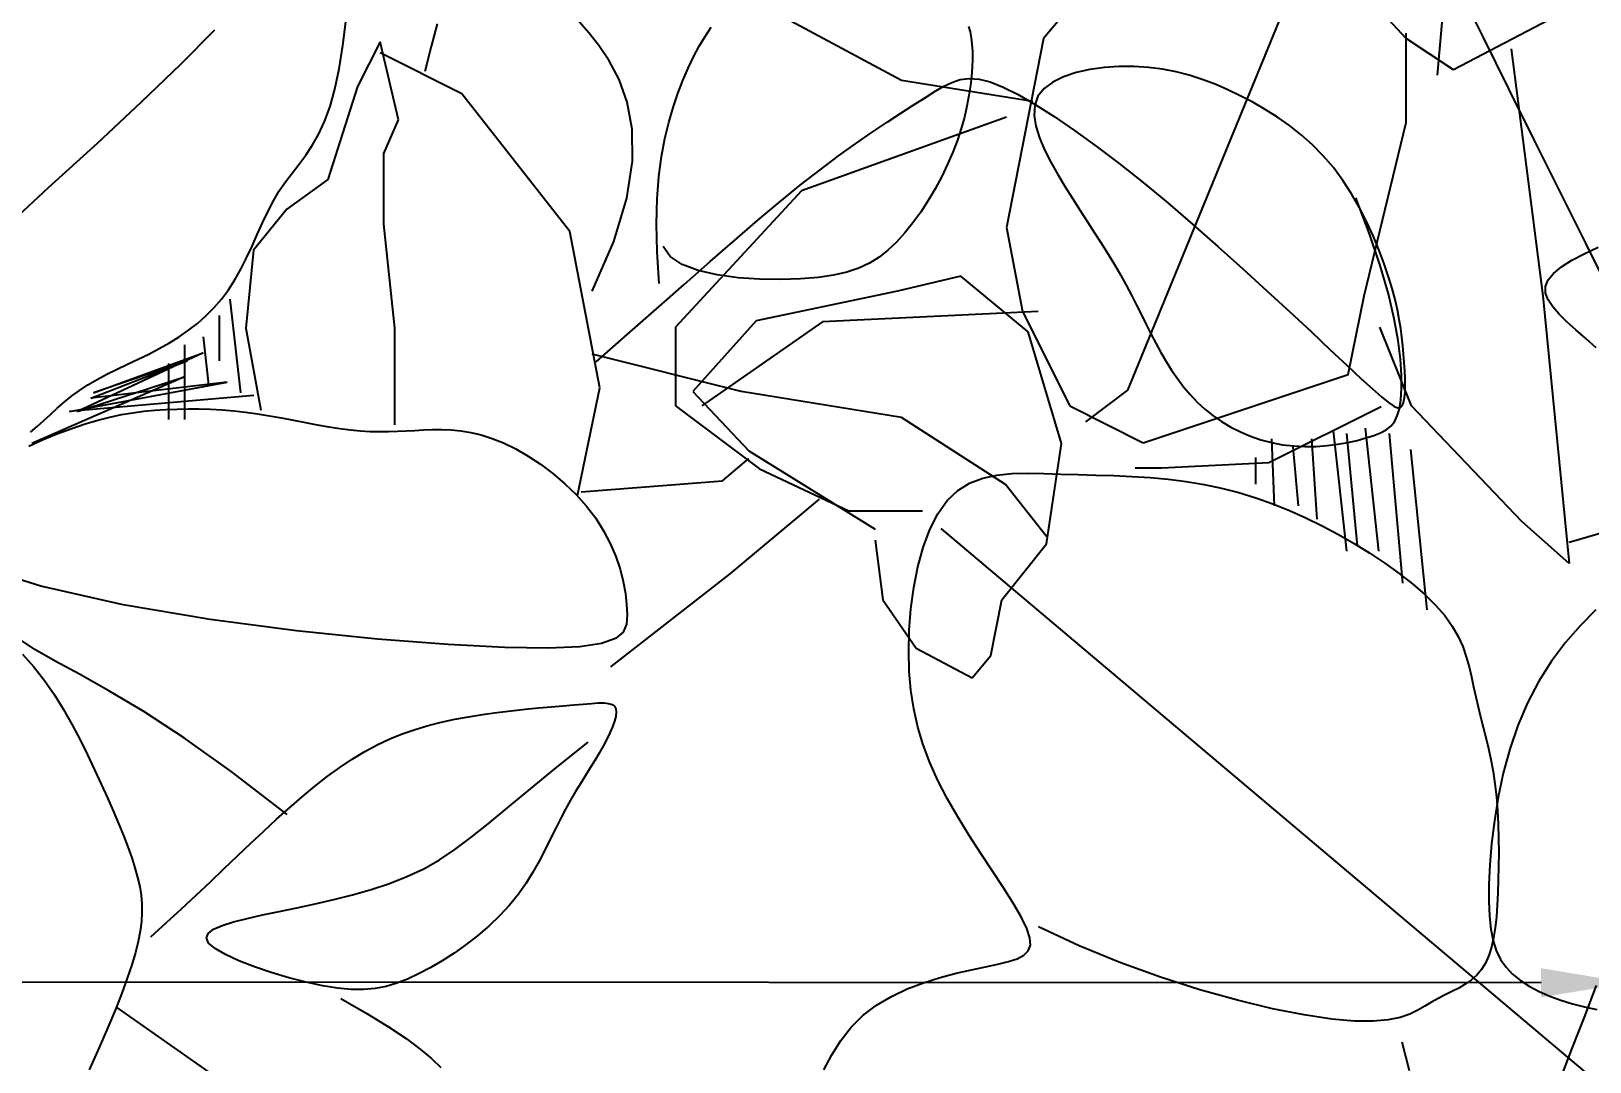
# Model space of a CAD drawing. Header units: metres. Extents: x 10 to 239, y 2 to 253.
# Drawn here: x 85.499 to 88.698, y 20.385 to 22.501 of the extents above; entities that cross this region are included whole.
import ezdxf

# ---------------------------------------------------------------- set-up
doc = ezdxf.new("R2010")
doc.units = ezdxf.units.M
doc.header["$MEASUREMENT"] = 0
doc.layers.get('Defpoints').update_dxf_attribs({"color": 9})
for name, color, linetype in [('-cotas', 252, 'Continuous'), ('1', 7, 'Continuous'), ('cot200', 9, 'Continuous')]:
    doc.layers.add(name, color=color, linetype=linetype)
doc.layers.add('barrera', color=7, linetype='Continuous', lineweight=0, true_color=0x9dbb63)
doc.layers.add('bloques ARBOLES', color=7, linetype='Continuous', true_color=0xb8d897)
doc.styles.get("Standard").update_dxf_attribs({"font": 'arial.ttf'})
doc.dimstyles.get("Standard").update_dxf_attribs({"dimtxt": 0.18, "dimasz": 0.18, "dimexe": 0.18, "dimexo": 0.0625, "dimgap": 0.09, "dimtad": 0, "dimtih": 1, "dimtoh": 1, "dimdec": 4, "dimzin": 0, "dimdsep": 46, "dimtxsty": 'Standard', "dimcen": 0.09, "dimadec": 0, "dimazin": 0, "dimtfac": 1, "dimtdec": 4, "dimtofl": 0, "dimtmove": 0, "dimatfit": 3, "dimfxl": 1, "dimtolj": 1, "dimtzin": 0, "dimarcsym": 0})

# ---------------------------------------------------------------- blocks, each defined once
blk = doc.blocks.new('*D81')
at = {"layer": '-cotas', "color": 0, "lineweight": -2, "transparency": 16777216}
for p, q in [((35.934, 42.8579), (35.9273, 20.3829)), ((88.7846, 42.8423), (88.778, 20.3672)), ((36.1074, 20.5628), (61.0308, 20.5555)), ((88.598, 20.5473), (63.6746, 20.5547))]:
    blk.add_line(p, q, dxfattribs=at)
at = {"layer": '-cotas', "color": 0, "transparency": 16777216}
for points in [[(36.1074, 20.5928), (36.1074, 20.5328), (35.9274, 20.5629)], [(88.598, 20.5773), (88.598, 20.5173), (88.778, 20.5472)]]:
    blk.add_solid(points, dxfattribs=at)
at = {"layer": 'Defpoints', "color": 0, "transparency": 16777216}
for p in [(35.934, 42.9204), (88.7846, 42.9048), (88.778, 20.5472)]:
    blk.add_point(p, dxfattribs=at)
at = {"layer": '-cotas', "color": 0, "transparency": 16777216, "insert": (62.3527, 20.5551), "char_height": 0.5, "attachment_point": 5}
blk.add_mtext('\\A1;52.8506', dxfattribs=at)
blk = doc.blocks.new('A$C6F4E7DED')
for p, q in [((1399.69, 1162.18), (1376.88, 1424.38)), ((1416.81, 1182.13), (1488.11, 1259.08)), ((1550.86, 1256.23), (1613.61, 1182.13)), ((1471, 1227.73), (1567.98, 991.18)), ((1690.63, 1159.33), (1770.49, 1202.08)), ((1331.24, 1196.38), (1391.14, 1165.03)), ((1416.81, 1136.53), (1416.81, 1184.98)), ((1359.76, 1176.43), (1342.65, 1042.48)), ((1391.14, 1165.03), (1416.81, 1182.13)), ((1613.61, 1182.13), (1633.58, 1079.53)), ((1619.32, 1147.93), (1690.63, 1159.33)), ((1439.63, 1042.48), (1416.81, 1136.53)), ((1633.58, 1139.38), (1744.82, 1099.48)), ((1744.82, 1099.48), (1813.27, 1025.38)), ((1633.58, 1079.53), (1625.02, 1033.93)), ((1320.25, 1065.28), (1312.64, 1068.84)), ((1326.94, 1061.72), (1320.25, 1065.28)), ((1332.54, 1058.16), (1326.94, 1061.72)), ((1336.88, 1054.59), (1332.54, 1058.16)), ((1339.8, 1051.03), (1336.88, 1054.59)), ((1341.16, 1047.46), (1339.8, 1051.03)), ((1342.65, 1042.48), (1328.39, 897.13)), ((1339.72, 1040.17), (1341.08, 1043.85)), ((1341.08, 1043.85), (1341.16, 1047.46)), ((1448.18, 999.73), (1439.63, 1042.48)), ((1329.57, 1028.25), (1333.8, 1032.41)), ((1333.8, 1032.41), (1337.24, 1036.37)), ((1337.24, 1036.37), (1339.72, 1040.17)), ((1625.02, 1033.93), (1599.35, 982.63)), ((1616.47, 1033.93), (1733.41, 1028.23)), ((1319.35, 1019.21), (1324.7, 1023.87)), ((1324.7, 1023.87), (1329.57, 1028.25)), ((1413.96, 982.63), (1431.07, 1025.38)), ((1733.41, 1028.23), (1799.01, 982.63)), ((1813.27, 1025.38), (1813.27, 982.63)), ((1313.67, 1014.25), (1319.35, 1019.21)), ((1559.42, 962.68), (1448.18, 999.73)), ((1567.98, 991.18), (1590.8, 974.08)), ((1354.06, 919.93), (1413.96, 982.63)), ((1430.32, 982.18), (1491.3, 951.71)), ((1599.35, 982.63), (1559.42, 962.68)), ((1813.27, 982.63), (1767.64, 948.43)), ((336.14, 964.86), (335.54, 961.67)), ((336.93, 967.74), (336.14, 964.86)), ((479.94, 962.38), (476.59, 967.34)), ((537.61, 957.47), (542.94, 964.38)), ((542.94, 964.38), (548.26, 970.37)), ((625.28, 969.27), (628.49, 956.99)), ((676.52, 957.41), (674.65, 971.77)), ((764.43, 947.3), (745.98, 965.88)), ((1425.96, 967.67), (1418.71, 886.43)), ((1439.03, 970.57), (1431.77, 903.84)), ((1449.19, 967.67), (1443.39, 906.74)), ((1456.45, 969.12), (1449.19, 903.84)), ((1468.07, 964.77), (1465.17, 921.25)), ((1489.85, 964.77), (1488.4, 928.5)), ((335.13, 958.17), (334.91, 954.34)), ((335.54, 961.67), (335.13, 958.17)), ((483.15, 957.04), (479.94, 962.38)), ((486.23, 951.28), (483.15, 957.04)), ((531.99, 949.09), (537.61, 957.47)), ((628.49, 956.99), (632.09, 943.33)), ((646.23, 917.09), (656.33, 959.49)), ((656.33, 959.49), (668.46, 935.26)), ((678.57, 944.79), (676.52, 957.41)), ((1414.35, 958.96), (1405.64, 871.92)), ((1478.23, 960.42), (1475.33, 928.5)), ((334.91, 954.34), (334.88, 950.19)), ((334.88, 950.19), (335.03, 945.69)), ((489.18, 945.1), (486.23, 951.28)), ((526.59, 938.92), (531.99, 949.09)), ((611.88, 931.22), (656.33, 953.43)), ((785.67, 926.84), (764.43, 947.3)), ((1491.3, 951.71), (1549.37, 948.81)), ((1498.56, 954.61), (1498.56, 940.11)), ((1549.37, 948.81), (1563.89, 948.81)), ((1767.64, 948.43), (1719.15, 925.63)), ((203.23, 936.42), (210.16, 939.03)), ((210.16, 939.03), (217.2, 941.27)), ((217.2, 941.27), (224.38, 943.12)), ((224.38, 943.12), (231.74, 944.55)), ((231.74, 944.55), (239.31, 945.53)), ((239.31, 945.53), (247.13, 946.03)), ((247.13, 946.03), (255.19, 946.02)), ((255.19, 946.02), (263.29, 945.49)), ((263.29, 945.49), (271.2, 944.4)), ((271.2, 944.4), (278.66, 942.74)), ((278.66, 942.74), (285.45, 940.49)), ((285.45, 940.49), (291.32, 937.6)), ((331.27, 939.18), (325.21, 937.67)), ((336.61, 939.57), (331.27, 939.18)), ((335.03, 945.69), (335.39, 940.85)), ((335.39, 940.85), (335.95, 935.69)), ((341.47, 938.96), (336.61, 939.57)), ((346.1, 937.46), (341.47, 938.96)), ((491.99, 938.48), (489.18, 945.1)), ((522.17, 926.66), (526.59, 938.92)), ((680.85, 933.8), (678.57, 944.79)), ((1526.46, 940.07), (1516.92, 938.05)), ((1536.14, 941.66), (1526.46, 940.07)), ((1545.92, 942.86), (1536.14, 941.66)), ((1555.76, 943.74), (1545.92, 942.86)), ((1565.61, 944.37), (1555.76, 943.74)), ((1575.43, 944.82), (1565.61, 944.37)), ((1585.16, 945.14), (1575.43, 944.82)), ((1594.75, 945.4), (1585.16, 945.14)), ((1604.17, 945.67), (1594.75, 945.4)), ((1613.36, 945.97), (1604.17, 945.67)), ((1622.26, 946.12), (1613.36, 945.97)), ((1630.8, 945.9), (1622.26, 946.12)), ((1638.92, 945.07), (1630.8, 945.9)), ((1646.55, 943.42), (1638.92, 945.07)), ((1653.63, 940.72), (1646.55, 943.42)), ((1660.09, 936.74), (1653.63, 940.72)), ((189.54, 930.21), (196.36, 933.47)), ((196.36, 933.47), (203.23, 936.42)), ((291.32, 937.6), (296.03, 934.07)), ((296.03, 934.07), (299.33, 929.87)), ((310.03, 930.85), (300.79, 925.51)), ((318.19, 934.92), (310.03, 930.85)), ((325.21, 937.67), (318.19, 934.92)), ((335.95, 935.69), (336.77, 930.24)), ((350.73, 935.21), (346.1, 937.46)), ((355.61, 932.3), (350.73, 935.21)), ((360.97, 928.86), (355.61, 932.3)), ((494.67, 931.39), (491.99, 938.48)), ((497.2, 923.82), (494.67, 931.39)), ((553.28, 856.52), (611.88, 931.22)), ((668.46, 935.26), (684.62, 884.78)), ((683.44, 924.31), (680.85, 933.8)), ((1498.25, 932.73), (1489.1, 929.46)), ((1507.52, 935.59), (1498.25, 932.73)), ((1516.92, 938.05), (1507.52, 935.59)), ((1665.86, 931.27), (1660.09, 936.74)), ((1670.9, 924.15), (1665.86, 931.27)), ((169.29, 918.57), (175.96, 922.79)), ((175.96, 922.79), (182.73, 926.66)), ((182.73, 926.66), (189.54, 930.21)), ((300.79, 925.51), (290.58, 919)), ((299.33, 929.87), (301.07, 925)), ((301.07, 925), (301.37, 919.55)), ((336.77, 930.24), (337.85, 924.53)), ((337.85, 924.53), (339.24, 918.58)), ((367.01, 924.99), (360.97, 928.86)), ((373.76, 920.65), (367.01, 924.99)), ((499.58, 915.71), (497.2, 923.82)), ((519.49, 912.04), (522.17, 926.66)), ((686.38, 916.2), (683.44, 924.31)), ((809.7, 904.49), (785.67, 926.84)), ((1480.07, 925.83), (1471.14, 921.83)), ((1489.1, 929.46), (1480.07, 925.83)), ((1675.2, 915.58), (1670.9, 924.15)), ((1719.15, 925.63), (1679.22, 925.63)), ((156.42, 908.97), (162.76, 913.97)), ((162.76, 913.97), (169.29, 918.57)), ((290.58, 919), (279.5, 911.41)), ((300.45, 913.62), (298.49, 907.33)), ((301.37, 919.55), (300.45, 913.62)), ((339.24, 918.58), (340.95, 912.42)), ((381.2, 915.79), (373.76, 920.65)), ((389.32, 910.36), (381.2, 915.79)), ((501.72, 906.9), (499.58, 915.71)), ((654.31, 898.92), (646.23, 917.09)), ((689.62, 909.24), (686.38, 916.2)), ((1298.93, 603.85), (1669.06, 916.06)), ((1308.42, 914.23), (1328.39, 908.53)), ((1328.39, 897.13), (1354.06, 919.93)), ((1462.3, 917.5), (1453.55, 912.85)), ((1471.14, 921.83), (1462.3, 917.5)), ((1678.79, 905.85), (1675.2, 915.58)), ((150.32, 903.52), (156.42, 908.97)), ((279.5, 911.41), (267.69, 902.82)), ((298.49, 907.33), (295.72, 900.78)), ((340.95, 912.42), (343.02, 906.08)), ((343.02, 906.08), (345.47, 899.59)), ((398.09, 904.29), (389.32, 910.36)), ((503.55, 897.19), (501.72, 906.9)), ((519.3, 894.77), (519.49, 912.04)), ((693.07, 903.21), (689.62, 909.24)), ((1444.9, 907.91), (1436.43, 902.71)), ((1453.55, 912.85), (1444.9, 907.91)), ((1681.68, 895.24), (1678.79, 905.85)), ((139.02, 891.18), (144.51, 897.6)), ((144.51, 897.6), (150.32, 903.52)), ((267.69, 902.82), (255.25, 893.33)), ((295.72, 900.78), (292.32, 894.1)), ((345.47, 899.59), (348.32, 892.98)), ((407.5, 897.54), (398.09, 904.29)), ((417.53, 890.04), (407.5, 897.54)), ((504.97, 886.38), (503.55, 897.19)), ((654.31, 860.55), (654.31, 898.92)), ((696.67, 897.86), (693.07, 903.21)), ((700.34, 892.95), (696.67, 897.86)), ((836.2, 880.37), (809.7, 904.49)), ((1428.26, 897.3), (1420.5, 891.74)), ((1436.43, 902.71), (1428.26, 897.3)), ((133.9, 884.24), (139.02, 891.18)), ((255.25, 893.33), (242.3, 883.02)), ((292.32, 894.1), (288.52, 887.38)), ((348.32, 892.98), (351.54, 886.33)), ((428.16, 881.75), (417.53, 890.04)), ((522.34, 874.56), (519.3, 894.77)), ((703.99, 888.25), (700.34, 892.95)), ((707.56, 883.52), (703.99, 888.25)), ((1420.5, 891.74), (1413.28, 886.06)), ((1683.9, 884.03), (1681.68, 895.24)), ((129.17, 876.91), (133.9, 884.24)), ((242.3, 883.02), (228.94, 872)), ((284.51, 880.74), (280.48, 874.28)), ((288.52, 887.38), (284.51, 880.74)), ((351.54, 886.33), (355.08, 879.74)), ((355.08, 879.74), (358.9, 873.3)), ((439.38, 872.62), (428.16, 881.75)), ((505.89, 874.28), (504.97, 886.38)), ((684.62, 884.78), (706.85, 868.63)), ((710.97, 878.53), (707.56, 883.52)), ((863.51, 854.97), (836.2, 880.37)), ((1406.68, 880.32), (1400.84, 874.56)), ((1413.28, 886.06), (1406.68, 880.32)), ((1685.46, 872.5), (1683.9, 884.03)), ((119.43, 855.32), (126.89, 874.69)), ((124.83, 869.3), (129.17, 876.91)), ((228.94, 872), (215.33, 860.37)), ((280.48, 874.28), (276.47, 867.98)), ((358.9, 873.3), (362.96, 867.09)), ((451.25, 862.65), (439.38, 872.62)), ((506.22, 860.69), (505.89, 874.28)), ((529.37, 851.14), (522.34, 874.56)), ((714.15, 873.08), (710.97, 878.53)), ((717.17, 867.25), (714.15, 873.08)), ((1313.78, 872.06), (1322.16, 863.52)), ((1400.84, 874.56), (1395.87, 868.82)), ((1686.39, 860.94), (1685.46, 872.5)), ((120.87, 861.56), (124.83, 869.3)), ((276.47, 867.98), (272.51, 861.84)), ((362.96, 867.09), (367.21, 861.21)), ((706.85, 868.63), (725.04, 846.42)), ((720.07, 861.14), (717.17, 867.25)), ((1322.16, 863.52), (1330.25, 854.2)), ((1391.83, 863.16), (1388.62, 857.55)), ((1395.87, 868.82), (1391.83, 863.16)), ((113.58, 838.01), (119.43, 855.32)), ((117.32, 853.83), (120.87, 861.56)), ((215.33, 860.37), (201.66, 848.38)), ((268.64, 855.84), (264.88, 849.97)), ((272.51, 861.84), (268.64, 855.84)), ((367.21, 861.21), (371.61, 855.75)), ((371.61, 855.75), (376.12, 850.8)), ((463.82, 851.85), (451.25, 862.65)), ((505.88, 845.41), (506.22, 860.69)), ((537.11, 771.72), (553.28, 856.52)), ((648.25, 804.02), (654.31, 860.55)), ((722.92, 854.86), (720.07, 861.14)), ((725.78, 848.52), (722.92, 854.86)), ((1330.25, 854.2), (1337.86, 844.1)), ((1388.62, 857.55), (1386.11, 852.01)), ((1686.69, 849.61), (1686.39, 860.94)), ((111.4, 838.89), (114.15, 846.22)), ((114.15, 846.22), (117.32, 853.83)), ((201.66, 848.38), (188.17, 836.29)), ((264.88, 849.97), (261.26, 844.21)), ((376.12, 850.8), (380.73, 846.42)), ((380.73, 846.42), (385.55, 842.63)), ((477.14, 840.24), (463.82, 851.85)), ((498.92, 842.98), (502.76, 848.44)), ((541.15, 824.21), (529.37, 851.14)), ((725.04, 846.42), (729.08, 804.02)), ((728.72, 842.25), (725.78, 848.52)), ((1384.15, 846.51), (1382.61, 841.05)), ((1386.11, 852.01), (1384.15, 846.51)), ((1686.39, 838.75), (1686.69, 849.61)), ((109.04, 831.95), (111.4, 838.89)), ((109.16, 822.65), (113.58, 838.01)), ((257.8, 838.55), (254.54, 832.96)), ((261.26, 844.21), (257.8, 838.55)), ((385.55, 842.63), (390.77, 839.39)), ((390.77, 839.39), (396.52, 836.68)), ((491.27, 827.82), (477.14, 840.24)), ((483.64, 835.35), (492.36, 838.65)), ((492.36, 838.65), (498.92, 842.98)), ((504.78, 828.25), (505.88, 845.41)), ((731.8, 836.15), (728.72, 842.25)), ((1337.86, 844.1), (1344.84, 833.22)), ((1382.61, 841.05), (1381.33, 835.62)), ((1685.46, 828.32), (1686.39, 838.75)), ((107.09, 825.52), (109.04, 831.95)), ((188.17, 836.29), (175.1, 824.38)), ((254.54, 832.96), (251.49, 827.44)), ((304.72, 802), (341.1, 832.29)), ((341.1, 832.29), (375.45, 824.21)), ((396.52, 836.68), (402.97, 834.49)), ((402.97, 834.49), (410.29, 832.79)), ((410.29, 832.79), (418.63, 831.56)), ((418.63, 831.56), (428.16, 830.77)), ((428.16, 830.77), (438.9, 830.44)), ((438.9, 830.44), (450.4, 830.62)), ((450.4, 830.62), (462.08, 831.44)), ((462.08, 831.44), (473.35, 832.98)), ((473.35, 832.98), (483.64, 835.35)), ((735.08, 830.34), (731.8, 836.15)), ((738.62, 824.9), (735.08, 830.34)), ((1344.84, 833.22), (1351, 821.59)), ((1380.19, 830.2), (1379.04, 824.8)), ((1381.33, 835.62), (1380.19, 830.2)), ((105.51, 819.56), (107.09, 825.52)), ((105.99, 809.13), (109.16, 822.65)), ((175.1, 824.38), (162.67, 812.91)), ((248.61, 821.99), (245.87, 816.61)), ((251.49, 827.44), (248.61, 821.99)), ((375.45, 824.21), (452.24, 808.06)), ((506.28, 814.61), (491.27, 827.82)), ((742.42, 819.83), (738.62, 824.9)), ((1351, 821.59), (1356.24, 809.25)), ((1379.04, 824.8), (1377.78, 819.38)), ((1683.9, 818.23), (1685.46, 828.32)), ((103.24, 808.78), (104.24, 814)), ((104.24, 814), (105.51, 819.56)), ((162.67, 812.91), (151.13, 802.15)), ((245.87, 816.61), (243.21, 811.3)), ((522.21, 800.61), (506.28, 814.61)), ((737.77, 819.7), (731.97, 768.92)), ((746.48, 815.12), (742.42, 819.83)), ((750.79, 810.74), (746.48, 815.12)), ((1376.4, 813.93), (1374.97, 808.37)), ((1377.78, 819.38), (1376.4, 813.93)), ((1681.68, 808.39), (1683.9, 818.23)), ((101.85, 799.07), (102.45, 803.82)), ((102.45, 803.82), (103.24, 808.78)), ((103.89, 797.34), (105.99, 809.13)), ((240.61, 806.07), (238.01, 800.93)), ((243.21, 811.3), (240.61, 806.07)), ((452.24, 808.06), (486.59, 769.7)), ((648.25, 751.53), (648.25, 804.02)), ((729.08, 804.02), (721, 759.61)), ((743.58, 810.99), (743.58, 786.33)), ((755.36, 806.66), (750.79, 810.74)), ((760.18, 802.87), (755.36, 806.66)), ((1356.24, 809.25), (1360.57, 796.42)), ((1374.97, 808.37), (1373.54, 802.68)), ((1678.79, 798.69), (1681.68, 808.39)), ((101.36, 794.44), (101.85, 799.07)), ((102.67, 787.17), (103.89, 797.34)), ((151.13, 802.15), (140.7, 792.37)), ((235.37, 795.87), (232.65, 790.9)), ((238.01, 800.93), (235.37, 795.87)), ((286.53, 741.43), (304.72, 802)), ((539.13, 785.85), (522.21, 800.61)), ((752.29, 799.39), (749.39, 773.27)), ((765.24, 799.33), (760.18, 802.87)), ((762.45, 795.03), (762.45, 754.41)), ((770.55, 796.03), (765.24, 799.33)), ((776.08, 792.94), (770.55, 796.03)), ((1360.57, 796.42), (1364.07, 783.33)), ((1372.14, 796.8), (1370.82, 790.69)), ((1373.54, 802.68), (1372.14, 796.8)), ((1675.2, 789.05), (1678.79, 798.69)), ((100.6, 785.36), (100.96, 789.89)), ((100.96, 789.89), (101.36, 794.44)), ((102.15, 778.5), (102.67, 787.17)), ((140.7, 792.37), (131.61, 783.83)), ((232.65, 790.9), (229.8, 786.03)), ((460.32, 769.7), (541.15, 789.89)), ((811.82, 768.92), (752.29, 790.68)), ((752.29, 790.68), (820.53, 758.77)), ((781.77, 790.02), (776.08, 792.94)), ((787.55, 787.21), (781.77, 790.02)), ((793.32, 784.48), (787.55, 787.21)), ((1370.82, 790.69), (1369.64, 784.29)), ((1670.9, 779.37), (1675.2, 789.05)), ((100.11, 776.71), (100.31, 780.94)), ((100.31, 780.94), (100.6, 785.36)), ((102.14, 771.21), (102.15, 778.5)), ((131.61, 783.83), (124.04, 776.75)), ((226.81, 781.28), (223.64, 776.67)), ((229.8, 786.03), (226.81, 781.28)), ((813.27, 766.02), (761, 786.33)), ((761, 786.33), (811.82, 768.92)), ((771.17, 784.88), (771.17, 754.41)), ((799.01, 781.78), (793.32, 784.48)), ((804.54, 779.05), (799.01, 781.78)), ((809.84, 776.26), (804.54, 779.05)), ((1364.07, 783.33), (1366.83, 770.26)), ((1369.64, 784.29), (1368.63, 777.57)), ((1665.86, 769.56), (1670.9, 779.37)), ((100.04, 772.77), (100.11, 776.71)), ((100.12, 769.23), (100.04, 772.77)), ((102.5, 765.2), (102.14, 771.21)), ((117.88, 771.09), (112.98, 766.77)), ((124.04, 776.75), (117.88, 771.09)), ((220.27, 772.22), (216.68, 767.97)), ((223.64, 776.67), (220.27, 772.22)), ((373.43, 755.57), (460.32, 769.7)), ((486.59, 769.7), (456.28, 737.4)), ((549.23, 713.17), (537.11, 771.72)), ((824.89, 758.77), (739.22, 774.72)), ((739.22, 774.72), (813.27, 766.02)), ((820.53, 758.77), (762.45, 777.62)), ((762.45, 777.62), (845.21, 741.36)), ((814.81, 773.36), (809.84, 776.26)), ((819.41, 770.3), (814.81, 773.36)), ((823.68, 767.13), (819.41, 770.3)), ((1366.83, 770.26), (1368.9, 757.45)), ((1367.84, 770.49), (1367.25, 763.13)), ((1368.63, 777.57), (1367.84, 770.49)), ((100.39, 766.18), (100.12, 769.23)), ((100.89, 763.73), (100.39, 766.18)), ((101.64, 761.96), (100.89, 763.73)), ((102.69, 760.98), (101.64, 761.96)), ((103.23, 760.31), (102.5, 765.2)), ((106.29, 761.75), (104.19, 760.88)), ((109.17, 763.69), (106.29, 761.75)), ((112.98, 766.77), (109.17, 763.69)), ((212.85, 763.93), (208.75, 760.12)), ((216.68, 767.97), (212.85, 763.93)), ((724.71, 767.47), (824.89, 758.77)), ((827.68, 763.87), (823.68, 767.13)), ((831.48, 760.56), (827.68, 763.87)), ((1367.25, 763.13), (1366.85, 755.59)), ((1660.12, 759.57), (1665.86, 769.56)), ((104.19, 760.88), (102.69, 760.98)), ((104.35, 756.39), (103.23, 760.31)), ((105.91, 753.27), (104.35, 756.39)), ((107.93, 750.82), (105.91, 753.27)), ((199.66, 753.32), (194.67, 750.36)), ((204.36, 756.58), (199.66, 753.32)), ((208.75, 760.12), (204.36, 756.58)), ((316.85, 719.23), (373.43, 755.57)), ((696.78, 752.88), (690.4, 751.66)), ((703.26, 754.14), (696.78, 752.88)), ((709.8, 755.38), (703.26, 754.14)), ((716.36, 756.55), (709.8, 755.38)), ((722.88, 757.59), (716.36, 756.55)), ((729.33, 758.46), (722.88, 757.59)), ((735.71, 759.14), (729.33, 758.46)), ((742.01, 759.66), (735.71, 759.14)), ((748.24, 760), (742.01, 759.66)), ((754.41, 760.19), (748.24, 760)), ((760.51, 760.23), (754.41, 760.19)), ((766.55, 760.11), (760.51, 760.23)), ((772.53, 759.86), (766.55, 760.11)), ((778.48, 759.47), (772.53, 759.86)), ((784.42, 758.91), (778.48, 759.47)), ((790.44, 758.13), (784.42, 758.91)), ((796.58, 757.1), (790.44, 758.13)), ((802.91, 755.78), (796.58, 757.1)), ((809.48, 754.12), (802.91, 755.78)), ((816.36, 752.1), (809.48, 754.12)), ((835.15, 757.24), (831.48, 760.56)), ((838.75, 753.94), (835.15, 757.24)), ((842.35, 750.7), (838.75, 753.94)), ((1366.85, 755.59), (1366.63, 747.95)), ((1368.9, 757.45), (1370.38, 745.16)), ((1653.92, 749.55), (1660.12, 759.57)), ((110.45, 748.86), (107.93, 750.82)), ((113.51, 747.24), (110.45, 748.86)), ((117.13, 745.81), (113.51, 747.24)), ((121.33, 744.45), (117.13, 745.81)), ((126.05, 743.16), (121.33, 744.45)), ((183.98, 745.43), (178.33, 743.5)), ((189.44, 747.72), (183.98, 745.43)), ((194.67, 750.36), (189.44, 747.72)), ((601.41, 746.14), (595.47, 744.24)), ((607.09, 747.47), (601.41, 746.14)), ((612.55, 748.35), (607.09, 747.47)), ((617.8, 748.83), (612.55, 748.35)), ((622.88, 749.01), (617.8, 748.83)), ((627.82, 748.98), (622.88, 749.01)), ((632.66, 748.81), (627.82, 748.98)), ((637.41, 748.57), (632.66, 748.81)), ((642.13, 748.33), (637.41, 748.57)), ((646.87, 748.11), (642.13, 748.33)), ((651.67, 747.96), (646.87, 748.11)), ((656.57, 747.91), (651.67, 747.96)), ((661.62, 748.01), (656.57, 747.91)), ((666.88, 748.29), (661.62, 748.01)), ((672.38, 748.81), (666.88, 748.29)), ((678.16, 749.57), (672.38, 748.81)), ((684.18, 750.54), (678.16, 749.57)), ((690.4, 751.66), (684.18, 750.54)), ((823.61, 749.66), (816.36, 752.1)), ((831.23, 746.79), (823.61, 749.66)), ((839.07, 743.54), (831.23, 746.79)), ((846.02, 747.56), (842.35, 750.7)), ((1366.63, 747.95), (1366.55, 740.31)), ((1370.38, 745.16), (1371.33, 733.63)), ((1647.52, 739.67), (1653.92, 749.55)), ((131.2, 742.02), (126.05, 743.16)), ((136.7, 741.06), (131.2, 742.02)), ((142.48, 740.33), (136.7, 741.06)), ((148.43, 739.89), (142.48, 740.33)), ((154.49, 739.8), (148.43, 739.89)), ((160.57, 740.09), (154.49, 739.8)), ((166.6, 740.81), (160.57, 740.09)), ((172.53, 741.95), (166.6, 740.81)), ((178.33, 743.5), (172.53, 741.95)), ((294.62, 686.92), (286.53, 741.43)), ((456.28, 737.4), (387.57, 695)), ((582.72, 738.5), (576.02, 734.62)), ((589.24, 741.72), (582.72, 738.5)), ((595.47, 744.24), (589.24, 741.72)), ((846.89, 740.01), (839.07, 743.54)), ((1366.55, 740.31), (1366.6, 732.76)), ((1641.22, 730.13), (1647.52, 739.67)), ((470.42, 721.24), (456.28, 733.36)), ((569.26, 730.15), (562.57, 725.14)), ((576.02, 734.62), (569.26, 730.15)), ((1366.6, 732.76), (1366.77, 725.4)), ((1371.33, 733.63), (1371.83, 723.13)), ((1635.3, 721.12), (1641.22, 730.13)), ((294.62, 690.96), (316.85, 719.23)), ((547.21, 715.19), (470.42, 721.24)), ((556.11, 719.64), (549.98, 713.73)), ((562.57, 725.14), (556.11, 719.64)), ((1366.77, 725.4), (1367.03, 718.33)), ((1371.83, 723.13), (1371.94, 713.84)), ((1630.03, 712.82), (1635.3, 721.12)), ((466.38, 670.77), (417.88, 711.15)), ((549.98, 713.73), (544.34, 707.47)), ((1367.03, 718.33), (1367.37, 711.61)), ((1367.37, 711.61), (1367.84, 705.29)), ((1371.94, 713.84), (1371.63, 705.71)), ((1625.7, 705.42), (1630.03, 712.82)), ((544.34, 707.47), (539.31, 700.9)), ((1367.84, 705.29), (1368.48, 699.39)), ((1371.63, 705.71), (1370.88, 698.6)), ((1622.6, 699.11), (1625.7, 705.42)), ((534.99, 694.1), (531.38, 687.16)), ((539.31, 700.9), (534.99, 694.1)), ((1368.48, 699.39), (1369.33, 693.91)), ((1369.33, 693.91), (1370.45, 688.89)), ((1370.88, 698.6), (1369.63, 692.41)), ((1594.29, 689.67), (1616.19, 699.91)), ((1620.69, 690.01), (1620.93, 694.02)), ((1620.93, 694.02), (1622.6, 699.11)), ((318.87, 656.64), (294.62, 686.92)), ((387.57, 688.94), (383.53, 656.64)), ((531.38, 687.16), (528.44, 680.19)), ((1367.86, 687), (1365.52, 682.27)), ((1369.63, 692.41), (1367.86, 687)), ((1370.45, 688.89), (1371.87, 684.33)), ((1572.13, 680.56), (1594.29, 689.67)), ((1621.81, 686.9), (1620.69, 690.01)), ((1624.2, 684.5), (1621.81, 686.9)), ((528.44, 680.19), (526.11, 673.29)), ((1362.59, 678.07), (1359.02, 674.3)), ((1365.52, 682.27), (1362.59, 678.07)), ((1371.87, 684.33), (1373.65, 680.26)), ((1373.65, 680.26), (1375.84, 676.7)), ((1375.84, 676.7), (1378.46, 673.64)), ((1550.13, 672.58), (1572.13, 680.56)), ((1627.79, 682.63), (1624.2, 684.5)), ((1632.51, 681.1), (1627.79, 682.63)), ((1638.28, 679.72), (1632.51, 681.1)), ((1645.03, 678.3), (1638.28, 679.72)), ((1652.65, 676.67), (1645.03, 678.3)), ((1660.94, 674.74), (1652.65, 676.67)), ((531.05, 620.29), (466.38, 670.77)), ((526.11, 673.29), (524.38, 666.57)), ((840.41, 664.05), (880.1, 676.53)), ((1354.79, 670.85), (1349.96, 667.69)), ((1359.02, 674.3), (1354.79, 670.85)), ((1378.46, 673.64), (1381.45, 671.02)), ((1381.45, 671.02), (1384.74, 668.73)), ((1384.74, 668.73), (1388.26, 666.69)), ((1528.71, 665.74), (1550.13, 672.58)), ((1669.66, 672.4), (1660.94, 674.74)), ((1678.58, 669.59), (1669.66, 672.4)), ((1687.46, 666.22), (1678.58, 669.59)), ((523.19, 660.12), (522.5, 654.04)), ((524.38, 666.57), (523.19, 660.12)), ((795.66, 653.89), (840.41, 664.05)), ((1320.06, 650.98), (1313.43, 668.04)), ((1332.8, 660.04), (1326.46, 658.09)), ((1338.89, 662.29), (1332.8, 660.04)), ((1344.64, 664.84), (1338.89, 662.29)), ((1349.96, 667.69), (1344.64, 664.84)), ((1388.26, 666.69), (1391.93, 664.8)), ((1391.93, 664.8), (1395.67, 662.97)), ((1395.67, 662.97), (1399.41, 661.09)), ((1399.41, 661.09), (1403.08, 659.09)), ((1489.27, 655.5), (1508.29, 660.05)), ((1508.29, 660.05), (1528.71, 665.74)), ((1696.07, 662.2), (1687.46, 666.22)), ((1704.17, 657.45), (1696.07, 662.2)), ((324.93, 626.35), (318.87, 656.64)), ((383.53, 656.64), (365.34, 630.39)), ((522.5, 654.04), (522.28, 648.45)), ((748.52, 645.83), (795.66, 653.89)), ((1319.94, 656.44), (1313.35, 655.09)), ((1326.46, 658.09), (1319.94, 656.44)), ((1403.08, 659.09), (1406.67, 656.9)), ((1406.67, 656.9), (1410.46, 654.67)), ((1410.46, 654.67), (1414.8, 652.55)), ((1414.8, 652.55), (1420.05, 650.73)), ((1457.16, 649.88), (1472.09, 652.11)), ((1472.09, 652.11), (1489.27, 655.5)), ((1711.53, 651.88), (1704.17, 657.45)), ((1717.97, 645.45), (1711.53, 651.88)), ((522.28, 648.45), (522.66, 643.45)), ((522.66, 643.45), (524.44, 639.11)), ((701.64, 639.69), (748.52, 645.83)), ((1326.5, 634.49), (1320.06, 650.98)), ((1420.05, 650.73), (1426.56, 649.38)), ((1426.56, 649.38), (1434.68, 648.68)), ((1434.68, 648.68), (1444.76, 648.78)), ((1444.76, 648.78), (1457.16, 649.88)), ((1723.56, 638.27), (1717.97, 645.45)), ((524.44, 639.11), (528.6, 635.54)), ((528.6, 635.54), (536.12, 632.83)), ((619.32, 632.32), (657.69, 635.25)), ((657.69, 635.25), (701.64, 639.69)), ((843.58, 629.59), (852.55, 635.58)), ((1332.74, 618.35), (1326.5, 634.49)), ((1419.1, 637.47), (1415.1, 621.92)), ((1728.41, 630.49), (1723.56, 638.27)), ((335.03, 614.24), (324.93, 626.35)), ((365.34, 630.39), (335.03, 614.24)), ((536.12, 632.83), (547.97, 631.06)), ((547.97, 631.06), (565.14, 630.33)), ((565.14, 630.33), (588.59, 630.72)), ((588.59, 630.72), (619.32, 632.32)), ((832.63, 623.35), (843.58, 629.59)), ((850.34, 627.08), (844.12, 620.19)), ((1732.66, 622.26), (1728.41, 630.49)), ((819.37, 616.16), (832.63, 623.35)), ((844.12, 620.19), (838.36, 612.81)), ((803.46, 607.26), (819.37, 616.16)), ((838.36, 612.81), (833.01, 605.05)), ((534.77, 600.61), (532.3, 600.35)), ((537.87, 600.61), (534.77, 600.61)), ((541.62, 600.4), (537.87, 600.61)), ((784.57, 595.95), (803.46, 607.26)), ((833.01, 605.05), (828.04, 597.02)), ((528.38, 597.44), (528.15, 595.6)), ((528.15, 595.6), (528.4, 593.32)), ((529.13, 598.82), (528.38, 597.44)), ((528.4, 593.32), (529.08, 590.66)), ((530.43, 599.77), (529.13, 598.82)), ((532.3, 600.35), (530.43, 599.77)), ((546.04, 600.05), (541.62, 600.4)), ((551.16, 599.59), (546.04, 600.05)), ((556.98, 599.09), (551.16, 599.59)), ((563.42, 598.53), (556.98, 599.09)), ((570.34, 597.89), (563.42, 598.53)), ((577.65, 597.18), (570.34, 597.89)), ((585.22, 596.36), (577.65, 597.18)), ((592.93, 595.42), (585.22, 596.36)), ((600.67, 594.36), (592.93, 595.42)), ((608.33, 593.15), (600.67, 594.36)), ((615.81, 591.77), (608.33, 593.15)), ((762.37, 581.48), (784.57, 595.95)), ((828.04, 597.02), (823.41, 588.82)), ((529.08, 590.66), (530.15, 587.67)), ((530.15, 587.67), (531.56, 584.4)), ((531.56, 584.4), (533.27, 580.9)), ((623.11, 590.2), (615.81, 591.77)), ((630.27, 588.38), (623.11, 590.2)), ((637.29, 586.28), (630.27, 588.38)), ((644.22, 583.85), (637.29, 586.28)), ((651.07, 581.07), (644.22, 583.85)), ((823.41, 588.82), (819.08, 580.57)), ((533.27, 580.9), (535.24, 577.21)), ((535.24, 577.21), (537.4, 573.39)), ((560.36, 565.85), (543.42, 579.41)), ((657.87, 577.88), (651.07, 581.07)), ((664.64, 574.25), (657.87, 577.88)), ((736.53, 563.13), (762.37, 581.48)), ((819.08, 580.57), (815.03, 572.39)), ((537.4, 573.39), (539.74, 569.48)), ((539.74, 569.48), (542.21, 565.47)), ((671.41, 570.15), (664.64, 574.25)), ((678.19, 565.6), (671.41, 570.15)), ((815.03, 572.39), (811.22, 564.37)), ((542.21, 565.47), (544.79, 561.32)), ((544.79, 561.32), (547.45, 557.02)), ((574.74, 554.05), (560.36, 565.85)), ((684.98, 560.65), (678.19, 565.6)), ((691.8, 555.33), (684.98, 560.65)), ((706.71, 540.16), (736.53, 563.13)), ((811.22, 564.37), (807.62, 556.62)), ((547.45, 557.02), (550.18, 552.53)), ((550.18, 552.53), (552.94, 547.84)), ((587, 543.85), (574.74, 554.05)), ((698.65, 549.67), (691.8, 555.33)), ((807.62, 556.62), (804.23, 549.17)), ((552.94, 547.84), (555.71, 542.92)), ((555.71, 542.92), (558.47, 537.74)), ((597.61, 535.06), (587, 543.85)), ((705.53, 543.72), (698.65, 549.67)), ((712.46, 537.51), (705.53, 543.72)), ((801.07, 542.01), (798.16, 535.17)), ((804.23, 549.17), (801.07, 542.01)), ((558.47, 537.74), (561.2, 532.3)), ((607.02, 527.52), (597.61, 535.06)), ((719.45, 531.09), (712.46, 537.51)), ((798.16, 535.17), (795.52, 528.64)), ((561.2, 532.3), (563.97, 526.62)), ((563.97, 526.62), (566.87, 520.78)), ((615.69, 521.06), (607.02, 527.52)), ((726.49, 524.47), (719.45, 531.09)), ((733.64, 517.69), (726.49, 524.47)), ((795.52, 528.64), (793.15, 522.46)), ((566.87, 520.78), (569.97, 514.82)), ((624.07, 515.5), (615.69, 521.06)), ((740.92, 510.73), (733.64, 517.69)), ((791.07, 516.61), (789.3, 511.11)), ((793.15, 522.46), (791.07, 516.61)), ((569.97, 514.82), (573.34, 508.8)), ((573.34, 508.8), (577.09, 502.77)), ((632.62, 510.68), (624.07, 515.5)), ((641.69, 506.45), (632.62, 510.68)), ((748.38, 503.62), (740.92, 510.73)), ((789.3, 511.11), (787.85, 505.96)), ((577.09, 502.77), (581.27, 496.8)), ((651.25, 502.71), (641.69, 506.45)), ((661.16, 499.42), (651.25, 502.71)), ((671.28, 496.51), (661.16, 499.42)), ((756.05, 496.36), (748.38, 503.62)), ((786.73, 501.07), (785.96, 496.32)), ((787.85, 505.96), (786.73, 501.07)), ((581.27, 496.8), (585.98, 490.93)), ((585.98, 490.93), (591.26, 485.22)), ((681.46, 493.92), (671.28, 496.51)), ((691.58, 491.6), (681.46, 493.92)), ((701.5, 489.47), (691.58, 491.6)), ((763.97, 488.96), (756.05, 496.36)), ((785.54, 491.62), (785.48, 486.87)), ((785.96, 496.32), (785.54, 491.62)), ((591.26, 485.22), (597.03, 479.71)), ((711.06, 487.49), (701.5, 489.47)), ((720.13, 485.59), (711.06, 487.49)), ((728.47, 483.72), (720.13, 485.59)), ((735.83, 481.83), (728.47, 483.72)), ((772.17, 481.42), (763.97, 488.96)), ((785.48, 486.87), (785.79, 481.94)), ((597.03, 479.71), (603.17, 474.46)), ((603.17, 474.46), (609.57, 469.51)), ((741.96, 479.87), (735.83, 481.83)), ((746.62, 477.78), (741.96, 479.87)), ((749.57, 475.53), (746.62, 477.78)), ((750.55, 473.06), (749.57, 475.53)), ((780.7, 473.75), (772.17, 481.42)), ((785.79, 481.94), (786.49, 476.74)), ((786.49, 476.74), (787.58, 471.17)), ((609.57, 469.51), (616.11, 464.89)), ((740.13, 464.03), (745.74, 467.27)), ((745.74, 467.27), (749.32, 470.31)), ((749.32, 470.31), (750.55, 473.06)), ((787.58, 471.17), (789.08, 465.11)), ((616.11, 464.89), (622.67, 460.67)), ((622.67, 460.67), (629.14, 456.87)), ((629.14, 456.87), (635.41, 453.56)), ((715.32, 454.3), (724.5, 457.43)), ((724.5, 457.43), (732.91, 460.71)), ((732.91, 460.71), (740.13, 464.03)), ((789.08, 465.11), (791.02, 458.49)), ((791.02, 458.49), (793.44, 451.19)), ((635.41, 453.56), (641.4, 450.76)), ((641.4, 450.76), (647.22, 448.51)), ((647.22, 448.51), (653.04, 446.8)), ((687.42, 447.12), (696.36, 449.03)), ((696.36, 449.03), (705.8, 451.47)), ((705.8, 451.47), (715.32, 454.3)), ((793.44, 451.19), (796.39, 443.14)), ((653.04, 446.8), (659, 445.67)), ((659, 445.67), (665.26, 445.12)), ((677.54, 440.24), (663.4, 432.07)), ((665.26, 445.12), (671.98, 445.16)), ((671.98, 445.16), (679.32, 445.83)), ((679.32, 445.83), (687.42, 447.12)), ((796.39, 443.14), (799.9, 434.25)), ((663.4, 432.07), (651.73, 424.85)), ((747.17, 399.01), (798.75, 435.09)), ((799.9, 434.25), (804.02, 424.42)), ((651.73, 424.85), (642.21, 418.44)), ((804.02, 424.42), (808.78, 413.56)), ((642.21, 418.44), (634.52, 412.73)), ((628.36, 407.57), (623.41, 402.83)), ((634.52, 412.73), (628.36, 407.57)), ((808.78, 413.56), (814.23, 401.59))]:
    blk.add_line(p, q)
blk = doc.blocks.new('asddsd')
at = {"layer": 'bloques ARBOLES', "xscale": -0.00378276582045174, "yscale": 0.00378276582045174, "zscale": 0.00378276582045174}
for p in [(70.0692, 9.5477, 1.2423), (75.052, 8.7124, 1.2423)]:
    blk.add_blockref('A$C6F4E7DED', p, dxfattribs=at)

msp = doc.modelspace()

# ---------------------------------------------------------------- linework, layer by layer
at = {"layer": 'barrera'}
for points, knots in [([(75.74284, 8.17099), (75.89193, 13.9839), (75.56165, 20.60932), (78.39904, 27.24392), (87.61077, 27.41614), (90.19518, 29.62387), (88.83637, 31.74576)], [0.1293999, 0.1293999, 0.1293999, 0.1293999, 1, 2, 3, 4, 4, 4, 4]), ([(90.10405, 28.99301), (90.09643, 28.97816), (90.08867, 28.9634), (89.92633, 28.66185), (89.72319, 28.41347), (89.26656, 27.98959), (89.01285, 27.81236), (88.47214, 27.50491), (88.18455, 27.37455), (87.19084, 26.99826), (86.41991, 26.82384), (84.83655, 26.53557), (84.01918, 26.41821), (82.44328, 26.1335), (81.68558, 25.96547), (80.6561, 25.6092), (80.31779, 25.463), (79.67592, 25.1044), (79.37481, 24.87951), (78.82619, 24.35249), (78.58052, 24.05104), (77.89225, 22.98312), (77.53875, 22.06967), (77.18053, 20.46891), (77.08994, 19.90851), (76.95736, 18.71854), (76.91439, 18.08364), (76.81712, 15.80673), (76.81459, 13.8867), (76.71951, 10.35889), (76.68465, 9.31789), (76.65905, 8.17099)], [5.1390175, 5.1390175, 5.1390175, 5.1390175, 5.1460084, 5.1460084, 5.2828064, 5.2828064, 5.4196044, 5.4196044, 5.5564024, 5.5564024, 5.8699539, 5.8699539, 6.1835055, 6.1835055, 6.497057, 6.497057, 6.6723546, 6.6723546, 6.8743734, 6.8743734, 7.0763922, 7.0763922, 7.504627, 7.504627, 7.7127699, 7.7127699, 7.9209128, 7.9209128, 8.3845027, 8.3845027, 8.5557008, 8.5557008, 8.5557008, 8.5557008])]:
    msp.add_open_spline(points, degree=3, knots=knots, dxfattribs=at)
at = {"layer": 'cot200'}
for points, knots in [([(105.215, 18.51813), (103.35097, 19.45624), (101.57786, 20.60052), (99.89572, 21.95107), (97.25145, 24.07411), (94.83198, 26.70688), (92.63749, 29.84983), (90.99309, 32.20494), (89.47502, 34.8465), (88.08409, 37.83646)], [0.35931703, 0.35931703, 0.35931703, 0.35931703, 0.44907386, 0.44907386, 0.44907386, 0.59016871, 0.59016871, 0.59016871, 0.69589545, 0.69589545, 0.69589545, 0.69589545]), ([(83.57738, 33.92451), (85.43068, 28.89476), (87.62816, 23.97558), (89.90867, 19.70346), (92.3573, 15.11639), (94.90166, 11.27529), (97.54056, 8.17099)], [0.53209812, 0.53209812, 0.53209812, 0.53209812, 0.8873596, 0.8873596, 0.8873596, 1.26881168, 1.26881168, 1.26881168, 1.26881168])]:
    msp.add_open_spline(points, degree=3, knots=knots, dxfattribs=at)
msp.add_open_spline([(87.50495, 8.17099), (83.20343, 16.61126), (79.8048, 25.22438), (77.32539, 34.0135)], degree=3, dxfattribs=at)

# ---------------------------------------------------------------- block references
at = {"layer": '1', "lineweight": 0}
msp.add_blockref('asddsd', (18.62841, 9.30206), dxfattribs=at)

# ---------------------------------------------------------------- dimensions: what is measured, and where the dimension line sits
at = {"layer": '-cotas'}
dim = msp.add_aligned_dim(p1=(35.93402, 42.92042), p2=(88.78463, 42.90477), distance=-22.35753, dimstyle='Standard', override={"dimtxt": 0.5}, dxfattribs=at)
dim.commit()
dim.dimension.update_dxf_attribs({"geometry": '*D81', "text_midpoint": (62.3527, 20.55507)})

doc.saveas('drawing.dxf')
